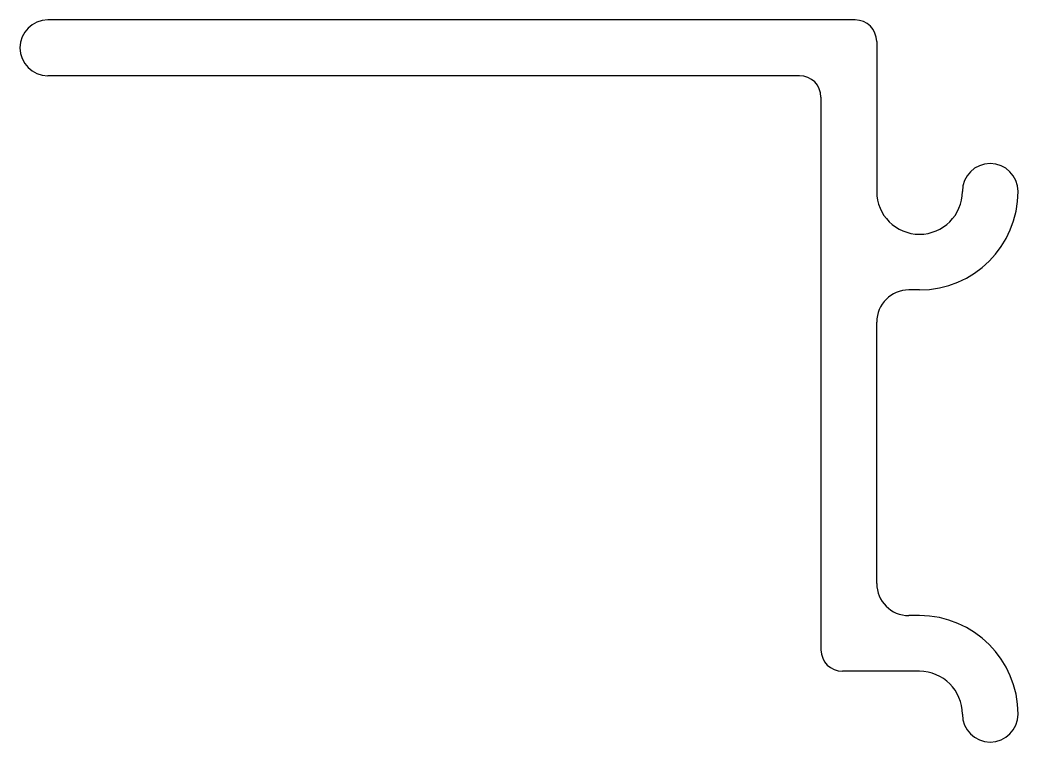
# Model space of a CAD drawing. Extents: x 2680.1 to 2703.4, y 1577.7 to 1594.6.
import ezdxf

# ---------------------------------------------------------------- set-up
doc = ezdxf.new("R2010")
doc.units = 0
doc.layers.get('0').update_dxf_attribs({"linetype": 'CONTINUOUS'})

msp = doc.modelspace()

# ---------------------------------------------------------------- linework, layer by layer
for p, q in [((2699.556, 1594.571), (2680.706, 1594.571)), ((2700.056, 1594.071), (2700.056, 1590.571)), ((2698.256, 1593.271), (2680.706, 1593.271)), ((2698.756, 1592.771), (2698.756, 1579.871)), ((2701.056, 1588.271), (2700.806, 1588.271)), ((2700.056, 1581.421), (2700.056, 1587.521)), ((2701.056, 1580.671), (2700.806, 1580.671)), ((2701.056, 1579.371), (2699.256, 1579.371))]:
    msp.add_line(p, q)
for centre, radius, start, end in [((2680.706, 1593.921), 0.65, 90, 270), ((2699.556, 1594.071), 0.5, 0, 90), ((2698.256, 1592.771), 0.5, 0, 90), ((2702.706, 1590.571), 0.65, 0, 180), ((2701.056, 1590.571), 1, 180, 0), ((2701.056, 1590.571), 2.3, 270, 0), ((2700.806, 1587.521), 0.75, 90, 180), ((2700.806, 1581.421), 0.75, 180, 270), ((2701.056, 1578.371), 2.3, 0, 90), ((2699.256, 1579.871), 0.5, 180, 270), ((2701.056, 1578.371), 1, 0, 90), ((2702.706, 1578.371), 0.65, 180, 0)]:
    msp.add_arc(centre, radius, start, end)

doc.saveas('drawing.dxf')
